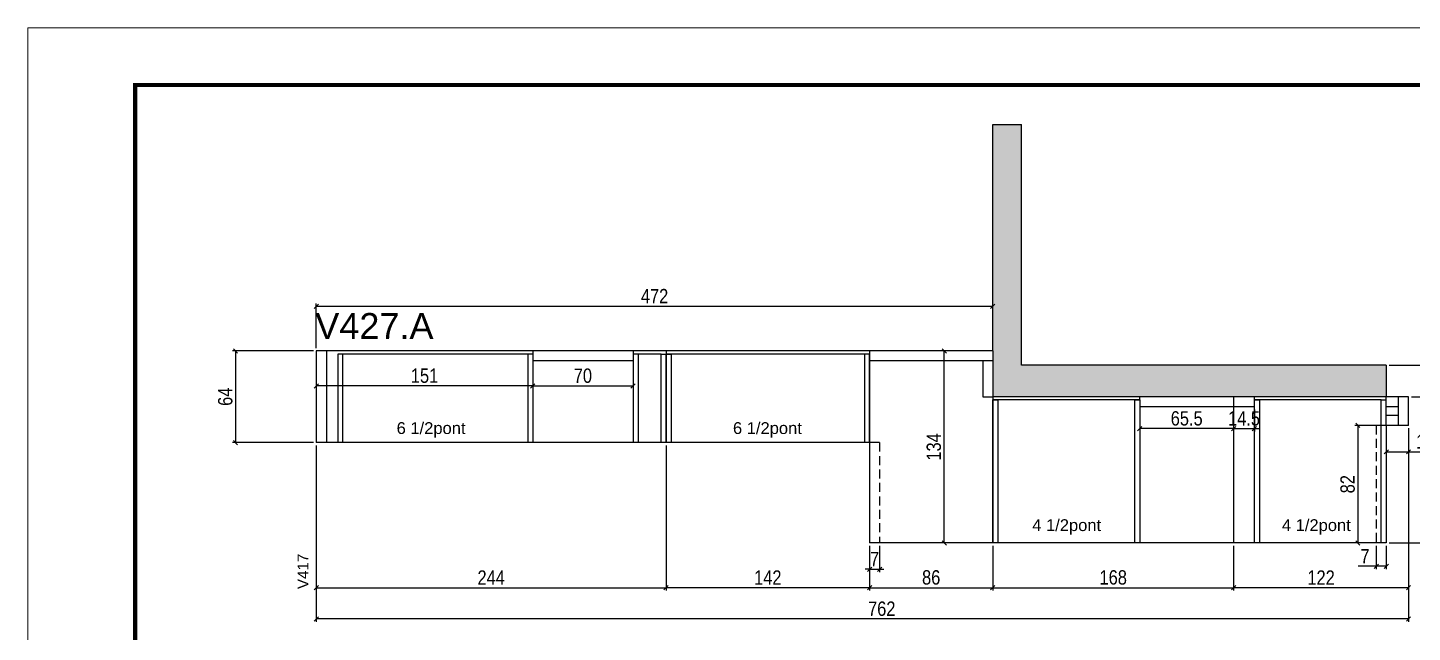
# Model space of a CAD drawing. Extents: x -3394 to 16474, y -5031 to 14397.
# Drawn here: x 4272 to 5238, y 4786 to 5208 of the extents above; entities that cross this region are included whole.
import ezdxf

# ---------------------------------------------------------------- set-up
doc = ezdxf.new("R2010")
doc.units = 0
doc.linetypes.add('DASHED', pattern=[0.75, 0.5, -0.25])
doc.linetypes.add('HIDDEN', pattern=[0.375, 0.25, -0.125])
doc.layers.get('0').update_dxf_attribs({"linetype": 'CONTINUOUS'})
doc.layers.get('Defpoints').update_dxf_attribs({"linetype": 'CONTINUOUS'})
for name, color, linetype in [('COTA', 241, 'CONTINUOUS'), ('NOMENCLATURA', 7, 'CONTINUOUS'), ('Painéis', 200, 'CONTINUOUS'), ('PONTALETE', 7, 'CONTINUOUS'), ('SARR_2.2x7', 40, 'CONTINUOUS'), ('SARR_3.5x7', 81, 'CONTINUOUS')]:
    doc.layers.add(name, color=color, linetype=linetype)
doc.layers.add('Folhas', color=255, linetype='CONTINUOUS', lineweight=9)
doc.layers.add('SARRAFO DE PRESSAO', color=251, linetype='DASHED', lineweight=9)
doc.styles.add('ARIAL', font='arial.ttf')
doc.styles.add('COTA TECNICA', font='techl___.ttf', dxfattribs={"height": 10})
doc.dimstyles.new('PAINEL', dxfattribs={"dimtxt": 10, "dimasz": 3, "dimexe": 3, "dimexo": 3, "dimgap": 3, "dimtad": 1, "dimdec": 1, "dimzin": 12, "dimdsep": 46, "dimtxsty": 'COTA TECNICA', "dimblk1": 'OBLIQUE', "dimblk2": 'OBLIQUE', "dimsah": 1, "dimcen": 0.9, "dimclrd": 4, "dimclre": 4, "dimclrt": 240, "dimadec": 1, "dimazin": 3, "dimtfac": 1, "dimtdec": 1, "dimtmove": 0, "dimatfit": 3, "dimfxl": 1, "dimtolj": 1, "dimtzin": 12, "dimarcsym": 0})

# ---------------------------------------------------------------- blocks, each defined once
blk = doc.blocks.new('9999999999')
at = {"layer": 'Folhas'}
blk.add_lwpolyline([(98138.98, 34190.21), (99623.98, 34190.21), (99623.98, 35240.21), (98138.98, 35240.21)], close=True, dxfattribs=at)
at = {"layer": 'Folhas', "color": 30, "const_width": 3}
blk.add_lwpolyline([(98213.98, 34230.21), (99583.98, 34230.21), (99583.98, 35200.21), (98213.98, 35200.21)], close=True, dxfattribs=at)
blk = doc.blocks.new('_Oblique')
at = {"color": 0, "linetype": 'ByBlock', "lineweight": -2}
blk.add_line((-0.5, -0.5), (0.5, 0.5), dxfattribs=at)
blk = doc.blocks.new('*D1324')
at = {"layer": 'COTA', "color": 4, "linetype": 'Continuous', "lineweight": -2, "transparency": 16777216}
for p, q in [((5235.61, 4928.44), (5235.61, 4815.22)), ((5113.61, 4846.44), (5113.61, 4815.22)), ((5235.61, 4817.22), (5113.61, 4817.22))]:
    blk.add_line(p, q, dxfattribs=at)
at = {"layer": 'Defpoints', "color": 0, "linetype": 'Continuous', "transparency": 16777216}
for p in [(5235.61, 4930.44), (5113.61, 4848.44), (5113.61, 4817.22)]:
    blk.add_point(p, dxfattribs=at)
at = {"layer": 'COTA', "color": 4, "linetype": 'Continuous', "lineweight": -2, "transparency": 16777216, "xscale": 3, "yscale": 3, "zscale": 3, "rotation": 180}
blk.add_blockref('_Oblique', (5113.61, 4817.22), dxfattribs=at)
at = {"layer": 'COTA', "color": 4, "linetype": 'Continuous', "lineweight": -2, "transparency": 16777216, "xscale": 3, "yscale": 3, "zscale": 3}
blk.add_blockref('_Oblique', (5235.61, 4817.22), dxfattribs=at)
at = {"layer": 'COTA', "color": 240, "linetype": 'Continuous', "transparency": 16777216, "insert": (5174.61, 4824.28), "char_height": 10, "attachment_point": 5, "style": 'COTA TECNICA'}
blk.add_mtext('\\A1;122', dxfattribs=at)
blk = doc.blocks.new('*D1325')
at = {"layer": 'COTA', "color": 4, "linetype": 'Continuous', "lineweight": -2, "transparency": 16777216}
for p, q in [((4717.61, 4916.44), (4717.61, 4815.22)), ((4859.58, 4846.44), (4859.58, 4815.22)), ((4859.58, 4817.22), (4717.61, 4817.22))]:
    blk.add_line(p, q, dxfattribs=at)
at = {"layer": 'Defpoints', "color": 0, "linetype": 'Continuous', "transparency": 16777216}
for p in [(4717.61, 4918.44), (4859.58, 4848.44), (4717.61, 4817.22)]:
    blk.add_point(p, dxfattribs=at)
at = {"layer": 'COTA', "color": 4, "linetype": 'Continuous', "lineweight": -2, "transparency": 16777216, "xscale": 3, "yscale": 3, "zscale": 3, "rotation": 180}
blk.add_blockref('_Oblique', (4717.61, 4817.22), dxfattribs=at)
at = {"layer": 'COTA', "color": 4, "linetype": 'Continuous', "lineweight": -2, "transparency": 16777216, "xscale": 3, "yscale": 3, "zscale": 3}
blk.add_blockref('_Oblique', (4859.58, 4817.22), dxfattribs=at)
at = {"layer": 'COTA', "color": 240, "linetype": 'Continuous', "transparency": 16777216, "insert": (4788.59, 4824.29), "char_height": 10, "attachment_point": 5, "style": 'COTA TECNICA'}
blk.add_mtext('\\A1;142', dxfattribs=at)
blk = doc.blocks.new('*D1326')
at = {"layer": 'COTA', "color": 4, "linetype": 'Continuous', "lineweight": -2, "transparency": 16777216}
for p, q in [((5235.61, 4928.44), (5235.61, 4793.42)), ((4473.58, 4916.44), (4473.58, 4793.42)), ((5235.61, 4795.42), (4473.58, 4795.42))]:
    blk.add_line(p, q, dxfattribs=at)
at = {"layer": 'Defpoints', "color": 0, "linetype": 'Continuous', "transparency": 16777216}
for p in [(5235.61, 4930.44), (4473.58, 4918.44), (4473.58, 4795.42)]:
    blk.add_point(p, dxfattribs=at)
at = {"layer": 'COTA', "color": 4, "linetype": 'Continuous', "lineweight": -2, "transparency": 16777216, "xscale": 3, "yscale": 3, "zscale": 3, "rotation": 180}
blk.add_blockref('_Oblique', (4473.58, 4795.42), dxfattribs=at)
at = {"layer": 'COTA', "color": 4, "linetype": 'Continuous', "lineweight": -2, "transparency": 16777216, "xscale": 3, "yscale": 3, "zscale": 3}
blk.add_blockref('_Oblique', (5235.61, 4795.42), dxfattribs=at)
at = {"layer": 'COTA', "color": 240, "linetype": 'Continuous', "transparency": 16777216, "insert": (4868.09, 4802.52), "char_height": 10, "attachment_point": 5, "style": 'COTA TECNICA'}
blk.add_mtext('\\A1;762', dxfattribs=at)
blk = doc.blocks.new('*D1327')
at = {"layer": 'COTA', "color": 4, "linetype": 'Continuous', "lineweight": -2, "transparency": 16777216}
for p, q in [((4471.58, 4982.44), (4415.2, 4982.44)), ((4417.2, 4982.44), (4417.2, 4918.44)), ((4471.58, 4918.44), (4415.2, 4918.44))]:
    blk.add_line(p, q, dxfattribs=at)
at = {"layer": 'Defpoints', "color": 0, "linetype": 'Continuous', "transparency": 16777216}
for p in [(4473.58, 4982.44), (4417.2, 4918.44), (4473.58, 4918.44)]:
    blk.add_point(p, dxfattribs=at)
at = {"layer": 'COTA', "color": 4, "linetype": 'Continuous', "lineweight": -2, "transparency": 16777216, "xscale": 3, "yscale": 3, "zscale": 3}
for p, rotation in [((4417.2, 4982.44), 90), ((4417.2, 4918.44), 270)]:
    blk.add_blockref('_Oblique', p, dxfattribs=dict(at, rotation=rotation))
at = {"layer": 'COTA', "color": 240, "linetype": 'Continuous', "transparency": 16777216, "insert": (4410.1, 4950.44), "char_height": 10, "attachment_point": 5, "rotation": 90, "style": 'COTA TECNICA'}
blk.add_mtext('\\A1;64', dxfattribs=at)
blk = doc.blocks.new('*D1328')
at = {"layer": 'COTA', "color": 4, "linetype": 'Continuous', "lineweight": -2, "transparency": 16777216}
for p, q in [((4859.58, 4846.44), (4859.58, 4815.22)), ((4945.58, 4846.44), (4945.58, 4815.22)), ((4859.58, 4817.22), (4945.58, 4817.22))]:
    blk.add_line(p, q, dxfattribs=at)
at = {"layer": 'Defpoints', "color": 0, "linetype": 'Continuous', "transparency": 16777216}
for p in [(4859.58, 4848.44), (4945.58, 4848.44), (4945.58, 4817.22)]:
    blk.add_point(p, dxfattribs=at)
at = {"layer": 'COTA', "color": 4, "linetype": 'Continuous', "lineweight": -2, "transparency": 16777216, "xscale": 3, "yscale": 3, "zscale": 3, "rotation": 180}
blk.add_blockref('_Oblique', (4859.58, 4817.22), dxfattribs=at)
at = {"layer": 'COTA', "color": 4, "linetype": 'Continuous', "lineweight": -2, "transparency": 16777216, "xscale": 3, "yscale": 3, "zscale": 3}
blk.add_blockref('_Oblique', (4945.58, 4817.22), dxfattribs=at)
at = {"layer": 'COTA', "color": 240, "linetype": 'Continuous', "transparency": 16777216, "insert": (4902.58, 4824.35), "char_height": 10, "attachment_point": 5, "style": 'COTA TECNICA'}
blk.add_mtext('\\A1;86', dxfattribs=at)
blk = doc.blocks.new('*D1350')
at = {"layer": 'COTA', "color": 4, "linetype": 'Continuous', "lineweight": -2, "transparency": 16777216}
for p, q in [((4945.58, 4846.44), (4945.58, 4815.22)), ((5113.61, 4846.44), (5113.61, 4815.22)), ((4945.58, 4817.22), (5113.61, 4817.22))]:
    blk.add_line(p, q, dxfattribs=at)
at = {"layer": 'Defpoints', "color": 0, "linetype": 'Continuous', "transparency": 16777216}
for p in [(4945.58, 4848.44), (5113.61, 4848.44), (5113.61, 4817.22)]:
    blk.add_point(p, dxfattribs=at)
at = {"layer": 'COTA', "color": 4, "linetype": 'Continuous', "lineweight": -2, "transparency": 16777216, "xscale": 3, "yscale": 3, "zscale": 3, "rotation": 180}
blk.add_blockref('_Oblique', (4945.58, 4817.22), dxfattribs=at)
at = {"layer": 'COTA', "color": 4, "linetype": 'Continuous', "lineweight": -2, "transparency": 16777216, "xscale": 3, "yscale": 3, "zscale": 3}
blk.add_blockref('_Oblique', (5113.61, 4817.22), dxfattribs=at)
at = {"layer": 'COTA', "color": 240, "linetype": 'Continuous', "transparency": 16777216, "insert": (5029.59, 4824.35), "char_height": 10, "attachment_point": 5, "style": 'COTA TECNICA'}
blk.add_mtext('\\A1;168', dxfattribs=at)
blk = doc.blocks.new('*D1351')
at = {"layer": 'COTA', "color": 4, "linetype": 'Continuous', "lineweight": -2, "transparency": 16777216}
for p, q in [((5213.11, 4846.44), (5213.11, 4830.13)), ((5220.11, 4846.44), (5220.11, 4830.13)), ((5213.11, 4832.13), (5200.38, 4832.13)), ((5220.11, 4832.13), (5213.11, 4832.13))]:
    blk.add_line(p, q, dxfattribs=at)
at = {"layer": 'Defpoints', "color": 0, "linetype": 'Continuous', "transparency": 16777216}
for p in [(5213.11, 4848.44), (5220.11, 4848.44), (5213.11, 4832.13)]:
    blk.add_point(p, dxfattribs=at)
at = {"layer": 'COTA', "color": 4, "linetype": 'Continuous', "lineweight": -2, "transparency": 16777216, "xscale": 3, "yscale": 3, "zscale": 3, "rotation": 180}
blk.add_blockref('_Oblique', (5213.11, 4832.13), dxfattribs=at)
at = {"layer": 'COTA', "color": 4, "linetype": 'Continuous', "lineweight": -2, "transparency": 16777216, "xscale": 3, "yscale": 3, "zscale": 3}
blk.add_blockref('_Oblique', (5220.11, 4832.13), dxfattribs=at)
at = {"layer": 'COTA', "color": 240, "linetype": 'Continuous', "transparency": 16777216, "insert": (5205.24, 4839.2), "char_height": 10, "attachment_point": 5, "style": 'COTA TECNICA'}
blk.add_mtext('\\A1;7', dxfattribs=at)
blk = doc.blocks.new('*D1352')
at = {"layer": 'COTA', "color": 4, "linetype": 'Continuous', "lineweight": -2, "transparency": 16777216}
for p, q in [((5237.61, 4950.44), (5282.5, 4950.44)), ((5280.5, 4848.44), (5280.5, 4950.44)), ((5222.11, 4848.44), (5282.5, 4848.44))]:
    blk.add_line(p, q, dxfattribs=at)
at = {"layer": 'Defpoints', "color": 0, "linetype": 'Continuous', "transparency": 16777216}
for p in [(5235.61, 4950.44), (5280.5, 4950.44), (5220.11, 4848.44)]:
    blk.add_point(p, dxfattribs=at)
at = {"layer": 'COTA', "color": 4, "linetype": 'Continuous', "lineweight": -2, "transparency": 16777216, "xscale": 3, "yscale": 3, "zscale": 3}
for p, rotation in [((5280.5, 4950.44), 90), ((5280.5, 4848.44), 270)]:
    blk.add_blockref('_Oblique', p, dxfattribs=dict(at, rotation=rotation))
at = {"layer": 'COTA', "color": 240, "linetype": 'Continuous', "transparency": 16777216, "insert": (5273.39, 4899.44), "char_height": 10, "attachment_point": 5, "rotation": 90, "style": 'COTA TECNICA'}
blk.add_mtext('\\A1;102', dxfattribs=at)
blk = doc.blocks.new('*D1353')
at = {"layer": 'COTA', "color": 4, "linetype": 'Continuous', "lineweight": -2, "transparency": 16777216}
for p, q in [((5222.11, 4972.44), (5282.5, 4972.44)), ((5280.5, 4950.44), (5280.5, 4972.44)), ((5237.61, 4950.44), (5282.5, 4950.44))]:
    blk.add_line(p, q, dxfattribs=at)
at = {"layer": 'Defpoints', "color": 0, "linetype": 'Continuous', "transparency": 16777216}
for p in [(5220.11, 4972.44), (5280.5, 4972.44), (5235.61, 4950.44)]:
    blk.add_point(p, dxfattribs=at)
at = {"layer": 'COTA', "color": 4, "linetype": 'Continuous', "lineweight": -2, "transparency": 16777216, "xscale": 3, "yscale": 3, "zscale": 3}
for p, rotation in [((5280.5, 4972.44), 90), ((5280.5, 4950.44), 270)]:
    blk.add_blockref('_Oblique', p, dxfattribs=dict(at, rotation=rotation))
at = {"layer": 'COTA', "color": 240, "linetype": 'Continuous', "transparency": 16777216, "insert": (5273.5, 4961.44), "char_height": 10, "attachment_point": 5, "rotation": 90, "style": 'COTA TECNICA'}
blk.add_mtext('\\A1;22', dxfattribs=at)
blk = doc.blocks.new('*D1354')
at = {"layer": 'COTA', "color": 4, "linetype": 'Continuous', "lineweight": -2, "transparency": 16777216}
for p, q in [((4473.58, 4916.44), (4473.58, 4815.22)), ((4717.61, 4916.44), (4717.61, 4815.22)), ((4473.58, 4817.22), (4717.61, 4817.22))]:
    blk.add_line(p, q, dxfattribs=at)
at = {"layer": 'Defpoints', "color": 0, "linetype": 'Continuous', "transparency": 16777216}
for p in [(4473.58, 4918.44), (4717.61, 4918.44), (4717.61, 4817.22)]:
    blk.add_point(p, dxfattribs=at)
at = {"layer": 'COTA', "color": 4, "linetype": 'Continuous', "lineweight": -2, "transparency": 16777216, "xscale": 3, "yscale": 3, "zscale": 3, "rotation": 180}
blk.add_blockref('_Oblique', (4473.58, 4817.22), dxfattribs=at)
at = {"layer": 'COTA', "color": 4, "linetype": 'Continuous', "lineweight": -2, "transparency": 16777216, "xscale": 3, "yscale": 3, "zscale": 3}
blk.add_blockref('_Oblique', (4717.61, 4817.22), dxfattribs=at)
at = {"layer": 'COTA', "color": 240, "linetype": 'Continuous', "transparency": 16777216, "insert": (4595.59, 4824.29), "char_height": 10, "attachment_point": 5, "style": 'COTA TECNICA'}
blk.add_mtext('\\A1;244', dxfattribs=at)
blk = doc.blocks.new('*D1355')
at = {"layer": 'COTA', "color": 4, "linetype": 'Continuous', "lineweight": -2, "transparency": 16777216}
for p, q in [((4624.58, 4973.44), (4624.58, 4955.99)), ((4694.58, 4973.44), (4694.58, 4955.99)), ((4624.58, 4957.99), (4694.58, 4957.99))]:
    blk.add_line(p, q, dxfattribs=at)
at = {"layer": 'Defpoints', "color": 0, "linetype": 'Continuous', "transparency": 16777216}
for p in [(4624.58, 4975.44), (4694.58, 4975.44), (4694.58, 4957.99)]:
    blk.add_point(p, dxfattribs=at)
at = {"layer": 'COTA', "color": 4, "linetype": 'Continuous', "lineweight": -2, "transparency": 16777216, "xscale": 3, "yscale": 3, "zscale": 3, "rotation": 180}
blk.add_blockref('_Oblique', (4624.58, 4957.99), dxfattribs=at)
at = {"layer": 'COTA', "color": 4, "linetype": 'Continuous', "lineweight": -2, "transparency": 16777216, "xscale": 3, "yscale": 3, "zscale": 3}
blk.add_blockref('_Oblique', (4694.58, 4957.99), dxfattribs=at)
at = {"layer": 'COTA', "color": 240, "linetype": 'Continuous', "transparency": 16777216, "insert": (4659.58, 4965.09), "char_height": 10, "attachment_point": 5, "style": 'COTA TECNICA'}
blk.add_mtext('\\A1;70', dxfattribs=at)
blk = doc.blocks.new('*D1356')
at = {"layer": 'COTA', "color": 4, "linetype": 'Continuous', "lineweight": -2, "transparency": 16777216}
for p, q in [((4473.58, 4980.44), (4473.58, 4955.99)), ((4624.58, 4973.44), (4624.58, 4955.99)), ((4624.58, 4957.99), (4473.58, 4957.99))]:
    blk.add_line(p, q, dxfattribs=at)
at = {"layer": 'Defpoints', "color": 0, "linetype": 'Continuous', "transparency": 16777216}
for p in [(4473.58, 4982.44), (4624.58, 4975.44), (4473.58, 4957.99)]:
    blk.add_point(p, dxfattribs=at)
at = {"layer": 'COTA', "color": 4, "linetype": 'Continuous', "lineweight": -2, "transparency": 16777216, "xscale": 3, "yscale": 3, "zscale": 3, "rotation": 180}
blk.add_blockref('_Oblique', (4473.58, 4957.99), dxfattribs=at)
at = {"layer": 'COTA', "color": 4, "linetype": 'Continuous', "lineweight": -2, "transparency": 16777216, "xscale": 3, "yscale": 3, "zscale": 3}
blk.add_blockref('_Oblique', (4624.58, 4957.99), dxfattribs=at)
at = {"layer": 'COTA', "color": 240, "linetype": 'Continuous', "transparency": 16777216, "insert": (4549.08, 4965.1), "char_height": 10, "attachment_point": 5, "style": 'COTA TECNICA'}
blk.add_mtext('\\A1;151', dxfattribs=at)
blk = doc.blocks.new('*D1357')
at = {"layer": 'COTA', "color": 4, "linetype": 'Continuous', "lineweight": -2, "transparency": 16777216}
for p, q in [((4859.58, 4846.44), (4859.58, 4828.1)), ((4866.58, 4846.44), (4866.58, 4828.1)), ((4859.58, 4830.1), (4856.58, 4830.1)), ((4859.58, 4830.1), (4866.58, 4830.1)), ((4866.58, 4830.1), (4869.58, 4830.1))]:
    blk.add_line(p, q, dxfattribs=at)
at = {"layer": 'Defpoints', "color": 0, "linetype": 'Continuous', "transparency": 16777216}
for p in [(4859.58, 4848.44), (4866.58, 4848.44), (4866.58, 4830.1)]:
    blk.add_point(p, dxfattribs=at)
at = {"layer": 'COTA', "color": 4, "linetype": 'Continuous', "lineweight": -2, "transparency": 16777216, "xscale": 3, "yscale": 3, "zscale": 3}
blk.add_blockref('_Oblique', (4859.58, 4830.1), dxfattribs=at)
at = {"layer": 'COTA', "color": 4, "linetype": 'Continuous', "lineweight": -2, "transparency": 16777216, "xscale": 3, "yscale": 3, "zscale": 3, "rotation": 180}
blk.add_blockref('_Oblique', (4866.58, 4830.1), dxfattribs=at)
at = {"layer": 'COTA', "color": 240, "linetype": 'Continuous', "transparency": 16777216, "insert": (4863.08, 4837.17), "char_height": 10, "attachment_point": 5, "style": 'COTA TECNICA'}
blk.add_mtext('\\A1;7', dxfattribs=at)
blk = doc.blocks.new('*D1360')
at = {"layer": 'COTA', "color": 4, "linetype": 'Continuous', "lineweight": -2, "transparency": 16777216}
for p, q in [((4943.58, 4982.44), (4909.67, 4982.44)), ((4911.67, 4848.44), (4911.67, 4982.44)), ((4943.58, 4848.44), (4909.67, 4848.44))]:
    blk.add_line(p, q, dxfattribs=at)
at = {"layer": 'Defpoints', "color": 0, "linetype": 'Continuous', "transparency": 16777216}
for p in [(4911.67, 4982.44), (4945.58, 4982.44), (4945.58, 4848.44)]:
    blk.add_point(p, dxfattribs=at)
at = {"layer": 'COTA', "color": 4, "linetype": 'Continuous', "lineweight": -2, "transparency": 16777216, "xscale": 3, "yscale": 3, "zscale": 3}
for p, rotation in [((4911.67, 4982.44), 90), ((4911.67, 4848.44), 270)]:
    blk.add_blockref('_Oblique', p, dxfattribs=dict(at, rotation=rotation))
at = {"layer": 'COTA', "color": 240, "linetype": 'Continuous', "transparency": 16777216, "insert": (4904.45, 4915.44), "char_height": 10, "attachment_point": 5, "rotation": 90, "style": 'COTA TECNICA'}
blk.add_mtext('\\A1;134', dxfattribs=at)
blk = doc.blocks.new('*D1362')
at = {"layer": 'COTA', "color": 4, "linetype": 'Continuous', "lineweight": -2, "transparency": 16777216}
for p, q in [((5048.11, 4941.44), (5048.11, 4926.21)), ((5113.61, 4941.44), (5113.61, 4926.21)), ((5113.61, 4928.21), (5048.11, 4928.21))]:
    blk.add_line(p, q, dxfattribs=at)
at = {"layer": 'Defpoints', "color": 0, "linetype": 'Continuous', "transparency": 16777216}
for p in [(5048.11, 4943.44), (5113.61, 4943.44), (5048.11, 4928.21)]:
    blk.add_point(p, dxfattribs=at)
at = {"layer": 'COTA', "color": 4, "linetype": 'Continuous', "lineweight": -2, "transparency": 16777216, "xscale": 3, "yscale": 3, "zscale": 3, "rotation": 180}
blk.add_blockref('_Oblique', (5048.11, 4928.21), dxfattribs=at)
at = {"layer": 'COTA', "color": 4, "linetype": 'Continuous', "lineweight": -2, "transparency": 16777216, "xscale": 3, "yscale": 3, "zscale": 3}
blk.add_blockref('_Oblique', (5113.61, 4928.21), dxfattribs=at)
at = {"layer": 'COTA', "color": 240, "linetype": 'Continuous', "transparency": 16777216, "insert": (5080.86, 4935.32), "char_height": 10, "attachment_point": 5, "style": 'COTA TECNICA'}
blk.add_mtext('\\A1;65.5', dxfattribs=at)
blk = doc.blocks.new('*D1363')
at = {"layer": 'COTA', "color": 4, "linetype": 'Continuous', "lineweight": -2, "transparency": 16777216}
for p, q in [((5113.61, 4941.44), (5113.61, 4926.21)), ((5128.11, 4941.44), (5128.11, 4926.21)), ((5113.61, 4928.21), (5110.61, 4928.21)), ((5113.61, 4928.21), (5128.11, 4928.21)), ((5128.11, 4928.21), (5131.11, 4928.21))]:
    blk.add_line(p, q, dxfattribs=at)
at = {"layer": 'Defpoints', "color": 0, "linetype": 'Continuous', "transparency": 16777216}
for p in [(5113.61, 4943.44), (5128.11, 4943.44), (5128.11, 4928.21)]:
    blk.add_point(p, dxfattribs=at)
at = {"layer": 'COTA', "color": 4, "linetype": 'Continuous', "lineweight": -2, "transparency": 16777216, "xscale": 3, "yscale": 3, "zscale": 3}
blk.add_blockref('_Oblique', (5113.61, 4928.21), dxfattribs=at)
at = {"layer": 'COTA', "color": 4, "linetype": 'Continuous', "lineweight": -2, "transparency": 16777216, "xscale": 3, "yscale": 3, "zscale": 3, "rotation": 180}
blk.add_blockref('_Oblique', (5128.11, 4928.21), dxfattribs=at)
at = {"layer": 'COTA', "color": 240, "linetype": 'Continuous', "transparency": 16777216, "insert": (5120.86, 4935.32), "char_height": 10, "attachment_point": 5, "style": 'COTA TECNICA'}
blk.add_mtext('\\A1;14.5', dxfattribs=at)
blk = doc.blocks.new('*D1413')
at = {"layer": 'COTA', "color": 4, "linetype": 'Continuous', "lineweight": -2, "transparency": 16777216}
for p, q in [((5220.11, 4928.44), (5220.11, 4910.01)), ((5235.61, 4928.44), (5235.61, 4910.01)), ((5220.11, 4912.01), (5235.61, 4912.01)), ((5235.61, 4912.01), (5265.4, 4912.01))]:
    blk.add_line(p, q, dxfattribs=at)
at = {"layer": 'Defpoints', "color": 0, "linetype": 'Continuous', "transparency": 16777216}
for p in [(5220.11, 4930.44), (5235.61, 4930.44), (5235.61, 4912.01)]:
    blk.add_point(p, dxfattribs=at)
at = {"layer": 'COTA', "color": 4, "linetype": 'Continuous', "lineweight": -2, "transparency": 16777216, "xscale": 3, "yscale": 3, "zscale": 3, "rotation": 180}
blk.add_blockref('_Oblique', (5220.11, 4912.01), dxfattribs=at)
at = {"layer": 'COTA', "color": 4, "linetype": 'Continuous', "lineweight": -2, "transparency": 16777216, "xscale": 3, "yscale": 3, "zscale": 3}
blk.add_blockref('_Oblique', (5235.61, 4912.01), dxfattribs=at)
at = {"layer": 'COTA', "color": 240, "linetype": 'Continuous', "transparency": 16777216, "insert": (5252, 4919.12), "char_height": 10, "attachment_point": 5, "style": 'COTA TECNICA'}
blk.add_mtext('\\A1;15.5', dxfattribs=at)
blk = doc.blocks.new('*D1414')
at = {"layer": 'COTA', "color": 4, "linetype": 'Continuous', "lineweight": -2, "transparency": 16777216}
for p, q in [((5218.11, 4930.44), (5198.25, 4930.44)), ((5200.25, 4930.44), (5200.25, 4848.44)), ((5218.11, 4848.44), (5198.25, 4848.44))]:
    blk.add_line(p, q, dxfattribs=at)
at = {"layer": 'Defpoints', "color": 0, "linetype": 'Continuous', "transparency": 16777216}
for p in [(5220.11, 4930.44), (5200.25, 4848.44), (5220.11, 4848.44)]:
    blk.add_point(p, dxfattribs=at)
at = {"layer": 'COTA', "color": 4, "linetype": 'Continuous', "lineweight": -2, "transparency": 16777216, "xscale": 3, "yscale": 3, "zscale": 3}
for p, rotation in [((5200.25, 4930.44), 90), ((5200.25, 4848.44), 270)]:
    blk.add_blockref('_Oblique', p, dxfattribs=dict(at, rotation=rotation))
at = {"layer": 'COTA', "color": 240, "linetype": 'Continuous', "transparency": 16777216, "insert": (5193.15, 4889.44), "char_height": 10, "attachment_point": 5, "rotation": 90, "style": 'COTA TECNICA'}
blk.add_mtext('\\A1;82', dxfattribs=at)
blk = doc.blocks.new('*D1573')
at = {"layer": 'COTA', "color": 4, "linetype": 'Continuous', "lineweight": -2, "transparency": 16777216}
for p, q in [((4473.58, 4984.44), (4473.58, 5015.58)), ((4945.58, 4984.44), (4945.58, 5015.58)), ((4473.58, 5013.58), (4945.58, 5013.58))]:
    blk.add_line(p, q, dxfattribs=at)
at = {"layer": 'Defpoints', "color": 0, "linetype": 'Continuous', "transparency": 16777216}
for p in [(4945.58, 5013.58), (4473.58, 4982.44), (4945.58, 4982.44)]:
    blk.add_point(p, dxfattribs=at)
at = {"layer": 'COTA', "color": 4, "linetype": 'Continuous', "lineweight": -2, "transparency": 16777216, "xscale": 3, "yscale": 3, "zscale": 3, "rotation": 180}
blk.add_blockref('_Oblique', (4473.58, 5013.58), dxfattribs=at)
at = {"layer": 'COTA', "color": 4, "linetype": 'Continuous', "lineweight": -2, "transparency": 16777216, "xscale": 3, "yscale": 3, "zscale": 3}
blk.add_blockref('_Oblique', (4945.58, 5013.58), dxfattribs=at)
at = {"layer": 'COTA', "color": 240, "linetype": 'Continuous', "transparency": 16777216, "insert": (4709.58, 5020.65), "char_height": 10, "attachment_point": 5, "style": 'COTA TECNICA'}
blk.add_mtext('\\A1;472', dxfattribs=at)

msp = doc.modelspace()

# ---------------------------------------------------------------- hatches: boundary and pattern name
at = {"layer": 'COTA', "linetype": 'Continuous'}
h = msp.add_hatch(dxfattribs=at)
h.set_pattern_fill('AR-CONC', color=256, scale=0.05)
h.set_pattern_definition([(50, (-1585, -5742.8755), (9.1092334, -0.7969543), [0.9525, -10.4775]), (355, (-1585, -5742.876), (-1.762171, 9.552842), [0.762, -8.382029]), (100.451445, (-1584.241, -5742.942), (7.3470624, 8.7558876), [0.8095004, -8.904512]), (46.1842, (-1585, -5740.336), (13.553952, -2.102116), [1.42875, -15.71625]), (96.63556, (-1583.87, -5740.511), (11.870207, 12.371306), [1.214251, -13.35678]), (351.18415, (-1585, -5740.336), (11.870207, 12.371306), [1.142998, -12.572987]), (21, (-1583.73, -5740.9705), (7.5807196, -5.11326), [0.9525, -10.4775]), (326, (-1583.73, -5740.971), (3.0901014, 9.209398), [0.762, -8.382]), (71.451445, (-1583.098, -5741.397), (10.670821, 4.0961384), [0.8095004, -8.904497]), (37.5, (-1585, -5742.8755), (0.1544302, 4.22775194), [0, -8.2804, 0, -8.509, 0, -8.41375]), (7.5, (-1585, -5742.8755), (3.3409831, 5.0090287), [0, -4.8514, 0, -8.0899, 0, -3.20675]), (327.5, (-1587.832, -5742.8755), (6.7795298, -0.2864372), [0, -3.175, 0, -9.906, 0, -13.1445]), (317.5, (-1589.102, -5742.8755), (7.406459, 1.2713246), [0, -4.1275, 0, -6.5786, 0, -9.3345])])
h.paths.add_polyline_path([(4965.58, 5140.44), (4945.58, 5140.44), (4945.58, 4982.44), (4945.58, 4950.44), (5220.11, 4950.44), (5220.11, 4972.44), (4965.58, 4972.44)])

# ---------------------------------------------------------------- linework, layer by layer
for p, q in [((4945.58, 4982.44), (4945.58, 5140.44)), ((4945.58, 5140.44), (4965.58, 5140.44)), ((4965.58, 4972.44), (4965.58, 5140.44)), ((4473.58, 4982.44), (4473.58, 4982.44)), ((5220.11, 4972.44), (4965.58, 4972.44)), ((5220.11, 4972.44), (5220.11, 4950.44))]:
    msp.add_line(p, q, dxfattribs=at)
at = {"layer": 'Painéis', "linetype": 'Continuous'}
for p, q in [((4945.58, 4982.44), (4473.58, 4982.44)), ((4473.58, 4982.44), (4473.58, 4918.44)), ((4717.61, 4982.44), (4717.61, 4918.44)), ((4859.58, 4982.44), (4859.58, 4918.44)), ((4945.58, 4982.44), (4945.58, 4950.44)), ((5235.61, 4950.44), (4945.58, 4950.44)), ((4945.58, 4950.44), (4945.58, 4848.44)), ((4945.58, 4950.44), (4945.58, 4848.44)), ((5113.61, 4950.44), (5113.61, 4848.44)), ((5235.61, 4930.44), (5235.61, 4950.44)), ((5235.61, 4930.44), (5220.11, 4930.44)), ((5220.11, 4930.44), (5220.11, 4848.44)), ((4859.58, 4918.44), (4473.58, 4918.44)), ((4859.58, 4918.44), (4859.58, 4848.44)), ((5220.11, 4848.44), (4859.58, 4848.44))]:
    msp.add_line(p, q, dxfattribs=at)
at = {"layer": 'SARR_2.2x7', "ltscale": 25}
for p, q in [((4480.58, 4982.44), (4480.58, 4918.44)), ((4624.58, 4980.24), (4488.58, 4980.24)), ((4694.58, 4975.44), (4624.58, 4975.44)), ((4859.58, 4980.24), (4717.61, 4980.24)), ((4945.58, 4975.44), (4859.58, 4975.44)), ((4938.58, 4975.44), (4938.58, 4950.44)), ((4938.58, 4950.44), (4945.58, 4950.44)), ((5048.11, 4948.24), (4945.58, 4948.24)), ((5048.11, 4948.24), (5048.11, 4950.44)), ((5128.11, 4948.24), (5128.11, 4950.44)), ((5216.61, 4948.24), (5128.11, 4948.24)), ((5228.61, 4930.44), (5228.61, 4950.44)), ((5113.61, 4943.44), (5048.11, 4943.44)), ((5128.11, 4943.44), (5113.61, 4943.44)), ((5228.61, 4943.44), (5220.11, 4943.44)), ((5228.61, 4937.44), (5220.11, 4937.44))]:
    msp.add_line(p, q, dxfattribs=at)
at = {"layer": 'SARR_2.2x7', "linetype": 'HIDDEN', "ltscale": 25}
for p, q in [((5213.11, 4930.44), (5213.11, 4848.44)), ((5220.11, 4930.44), (5213.11, 4930.44)), ((4866.58, 4918.44), (4859.58, 4918.44)), ((4866.58, 4918.44), (4866.58, 4848.44))]:
    msp.add_line(p, q, dxfattribs=at)
at = {"layer": 'SARR_2.2x7', "ltscale": 25}
msp.add_lwpolyline([(4714.11, 4980.24), (4694.58, 4980.24)], dxfattribs=at)
at = {"layer": 'SARR_3.5x7'}
for p, q in [((4621.08, 4980.24), (4621.08, 4918.44)), ((4624.58, 4982.44), (4624.58, 4918.44)), ((4694.58, 4982.44), (4694.58, 4918.44)), ((4698.08, 4980.24), (4698.08, 4918.44)), ((5220.11, 4930.44), (5220.11, 4950.44))]:
    msp.add_line(p, q, dxfattribs=at)
for points in [[(4492.08, 4918.44), (4492.08, 4980.24), (4488.58, 4980.24), (4488.58, 4918.44)], [(4714.11, 4918.44), (4714.11, 4980.24), (4717.61, 4980.24), (4717.61, 4918.44)], [(4717.61, 4918.44), (4717.61, 4980.24), (4721.11, 4980.24), (4721.11, 4918.44)], [(4859.58, 4918.44), (4859.58, 4980.24), (4856.08, 4980.24), (4856.08, 4918.44)]]:
    msp.add_lwpolyline(points, dxfattribs=at)
for points in [[(4949.08, 4848.44), (4945.58, 4848.44), (4945.58, 4948.24), (4949.08, 4948.24)], [(5048.11, 4848.44), (5044.61, 4848.44), (5044.61, 4948.24), (5048.11, 4948.24)], [(5131.61, 4848.44), (5128.11, 4848.44), (5128.11, 4948.24), (5131.61, 4948.24)]]:
    msp.add_lwpolyline(points, close=True, dxfattribs=at)
at = {"layer": 'SARR_3.5x7', "elevation": 0}
msp.add_lwpolyline([(5220.11, 4930.44), (5220.11, 4848.44), (5216.61, 4848.44), (5216.61, 4948.24), (5220.11, 4948.24)], dxfattribs=at)

# ---------------------------------------------------------------- block references
at = {"layer": 'SARRAFO DE PRESSAO', "color": 6, "linetype": 'ByBlock'}
msp.add_blockref('9999999999', (-93866.77, -30032.25), dxfattribs=at)

# ---------------------------------------------------------------- texts
at = {"layer": 'NOMENCLATURA', "linetype": 'Continuous', "style": 'ARIAL'}
msp.add_text('V427.A', height=18, dxfattribs=at).set_placement((4472.87, 4990.85))
msp.add_text('V417', height=7.567, rotation=90, dxfattribs=at).set_placement((4468.08, 4816.25))
at = {"layer": 'PONTALETE', "linetype": 'Continuous', "style": 'ARIAL'}
for s, p in [('6 1/2pont', (4529.62, 4924.46)), ('6 1/2pont', (4764.28, 4924.46)), ('4 1/2pont', (4973.1, 4856.75)), ('4 1/2pont', (5147.28, 4856.75))]:
    msp.add_text(s, height=8.25, dxfattribs=at).set_placement(p)

# ---------------------------------------------------------------- dimensions: what is measured, and where the dimension line sits
at = {"layer": 'COTA', "linetype": 'Continuous'}
for base, p1, p2, override, picture, middle in [((4945.58, 5013.58), (4473.58, 4982.44), (4945.58, 4982.44), {"dimexe": 2, "dimexo": 2, "dimgap": 2, "dimadec": 8, "dimtix": 1, "dimatfit": 2, "dimldrblk": 'Oblique'}, '*D1573', (4709.58, 5020.65)), ((4473.58, 4957.99), (4624.58, 4975.44), (4473.58, 4982.44), {"dimexe": 2, "dimexo": 2, "dimgap": 2, "dimadec": 8, "dimtix": 1, "dimtmove": 1, "dimatfit": 2, "dimldrblk": 'Oblique'}, '*D1356', (4549.08, 4965.1)), ((4694.58, 4957.99), (4624.58, 4975.44), (4694.58, 4975.44), {"dimexe": 2, "dimexo": 2, "dimgap": 2, "dimadec": 8, "dimtix": 1, "dimatfit": 2, "dimldrblk": 'Oblique'}, '*D1355', (4659.58, 4965.09)), ((5048.11, 4928.21), (5113.61, 4943.44), (5048.11, 4943.44), {"dimexe": 2, "dimexo": 2, "dimgap": 2, "dimadec": 8, "dimtix": 1, "dimatfit": 2, "dimldrblk": 'Oblique'}, '*D1362', (5080.86, 4935.32)), ((5128.11, 4928.21), (5113.61, 4943.44), (5128.11, 4943.44), {"dimexe": 2, "dimexo": 2, "dimgap": 2, "dimadec": 8, "dimtix": 1, "dimatfit": 2, "dimldrblk": 'Oblique'}, '*D1363', (5120.86, 4935.32)), ((4717.61, 4817.22), (4473.58, 4918.44), (4717.61, 4918.44), {"dimexe": 2, "dimexo": 2, "dimgap": 2, "dimadec": 8, "dimtix": 1, "dimatfit": 2, "dimldrblk": 'Oblique'}, '*D1354', (4595.59, 4824.29)), ((4866.58, 4830.1), (4859.58, 4848.44), (4866.58, 4848.44), {"dimexe": 2, "dimexo": 2, "dimgap": 2, "dimadec": 8, "dimtix": 1, "dimatfit": 2, "dimldrblk": 'Oblique'}, '*D1357', (4863.08, 4837.17)), ((4945.58, 4817.22), (4859.58, 4848.44), (4945.58, 4848.44), {"dimexe": 2, "dimexo": 2, "dimgap": 2, "dimadec": 8, "dimtix": 1, "dimatfit": 2, "dimldrblk": 'Oblique'}, '*D1328', (4902.58, 4824.35)), ((5113.61, 4817.22), (4945.58, 4848.44), (5113.61, 4848.44), {"dimexe": 2, "dimexo": 2, "dimgap": 2, "dimadec": 8, "dimtix": 1, "dimatfit": 2, "dimldrblk": 'Oblique'}, '*D1350', (5029.59, 4824.35))]:
    dim = msp.add_linear_dim(base=base, p1=p1, p2=p2, dimstyle='PAINEL', override=override, dxfattribs=at)
    dim.commit()
    dim.dimension.update_dxf_attribs({"geometry": picture, "text_midpoint": middle})
for base, p1, p2, angle, picture, middle in [((4417.2, 4918.44), (4473.58, 4982.44), (4473.58, 4918.44), 90, '*D1327', (4410.1, 4950.44)), ((4911.67, 4982.44), (4945.58, 4848.44), (4945.58, 4982.44), 90, '*D1360', (4904.45, 4915.44)), ((5280.5, 4972.44), (5235.61, 4950.44), (5220.11, 4972.44), 90, '*D1353', (5273.5, 4961.44)), ((5280.5, 4950.44), (5220.11, 4848.44), (5235.61, 4950.44), 90, '*D1352', (5273.39, 4899.44)), ((5113.61, 4817.22), (5235.61, 4930.44), (5113.61, 4848.44), 180, '*D1324', (5174.61, 4824.28)), ((5200.25, 4848.44), (5220.11, 4930.44), (5220.11, 4848.44), 90, '*D1414', (5193.15, 4889.44)), ((4717.61, 4817.22), (4859.58, 4848.44), (4717.61, 4918.44), 180, '*D1325', (4788.59, 4824.29))]:
    dim = msp.add_linear_dim(base=base, p1=p1, p2=p2, angle=angle, dimstyle='PAINEL', override={"dimexe": 2, "dimexo": 2, "dimgap": 2, "dimadec": 8, "dimtix": 1, "dimatfit": 2, "dimldrblk": 'Oblique'}, dxfattribs=at)
    dim.commit()
    dim.dimension.update_dxf_attribs({"geometry": picture, "text_midpoint": middle})
dim = msp.add_linear_dim(base=(4473.58, 4795.42), p1=(5235.61, 4930.44), p2=(4473.58, 4918.44), angle=180, dimstyle='PAINEL', override={"dimexe": 2, "dimexo": 2, "dimgap": 2, "dimadec": 8, "dimtix": 1, "dimatfit": 2, "dimldrblk": 'Oblique'}, dxfattribs=at)
dim.commit()
dim.dimension.update_dxf_attribs({"geometry": '*D1326', "text_midpoint": (4868.09, 4795.42), "dimtype": 160})
for base, p1, p2, picture, middle in [((5235.61, 4912.01), (5220.11, 4930.44), (5235.61, 4930.44), '*D1413', (5252, 4912.01)), ((5213.11, 4832.13), (5220.11, 4848.44), (5213.11, 4848.44), '*D1351', (5205.24, 4832.13))]:
    dim = msp.add_linear_dim(base=base, p1=p1, p2=p2, dimstyle='PAINEL', override={"dimexe": 2, "dimexo": 2, "dimgap": 2, "dimadec": 8, "dimtix": 1, "dimatfit": 2, "dimldrblk": 'Oblique'}, dxfattribs=at)
    dim.commit()
    dim.dimension.update_dxf_attribs({"geometry": picture, "text_midpoint": middle, "dimtype": 160})

doc.saveas('drawing.dxf')
